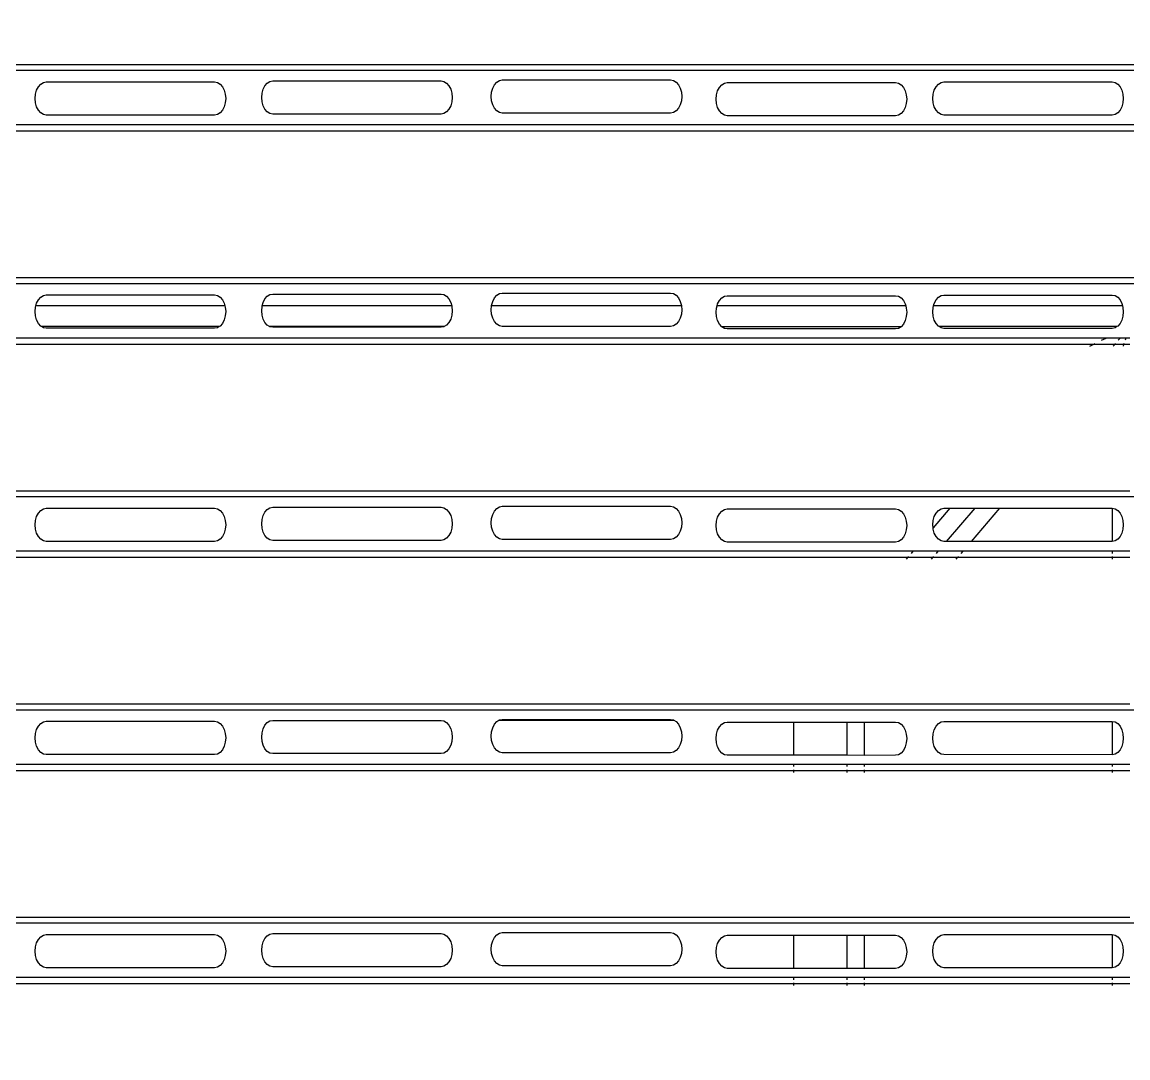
# Model space of a CAD drawing. Header units: inches. Extents: x 236662 to 497023, y -248575 to 81795.
# Drawn here: x 293868.5 to 294159.9, y -97910 to -97637 of the extents above; entities that cross this region are included whole.
import ezdxf

# ---------------------------------------------------------------- set-up
doc = ezdxf.new("R2010")
doc.units = ezdxf.units.IN
doc.header["$LTSCALE"] = 10
doc.header["$MEASUREMENT"] = 0
doc.layers.add('02. HP_BE TONG', color=1, linetype='Continuous', lineweight=35)
doc.layers.add('06. HP_THAY 1', color=134, linetype='Continuous', lineweight=15)
doc.layers.add('04. HP_CUA', color=153, linetype='Continuous')

# ---------------------------------------------------------------- blocks, each defined once
blk = doc.blocks.new('KHUNG TEN A-3')
at = {"layer": '02. HP_BE TONG', "color": 1, "const_width": 0.5}
blk.add_lwpolyline([(15, 5), (415, 5), (415, 292), (15, 292)], close=True, dxfattribs=at)
at = {"layer": '06. HP_THAY 1'}
blk.add_lwpolyline([(0, 297), (420, 297), (420, 0), (0, 0)], close=True, dxfattribs=at)
at = {"layer": 'Defpoints'}
blk.add_lwpolyline([(0, 0), (420, 0), (420, 297), (0, 297)], close=True, dxfattribs=at)

msp = doc.modelspace()

# ---------------------------------------------------------------- linework, layer by layer
at = {"layer": '04. HP_CUA'}
for p, q in [((294422.94, -97648.24), (293710.44, -97648.24)), ((295395.9, -97649.79), (292919.53, -97649.79)), ((293872.08, -97655.99), (293872.37, -97654.93)), ((293872.37, -97654.93), (293872.84, -97654.02)), ((293872.84, -97654.02), (293873.44, -97653.33)), ((293873.44, -97653.33), (293874.15, -97652.89)), ((293874.15, -97652.89), (293874.91, -97652.74)), ((293874.91, -97652.74), (293919.25, -97652.74)), ((293919.25, -97652.74), (293920.01, -97652.89)), ((293920.01, -97652.89), (293920.72, -97653.33)), ((293920.72, -97653.33), (293921.32, -97654.02)), ((293921.32, -97654.02), (293921.79, -97654.93)), ((293921.79, -97654.93), (293922.08, -97655.99)), ((293931.77, -97655.75), (293932.06, -97654.69)), ((293932.06, -97654.69), (293932.53, -97653.78)), ((293932.53, -97653.78), (293933.13, -97653.09)), ((293933.13, -97653.09), (293933.84, -97652.65)), ((293933.84, -97652.65), (293934.6, -97652.5)), ((293934.6, -97652.5), (293978.94, -97652.5)), ((293978.94, -97652.5), (293979.7, -97652.65)), ((293979.7, -97652.65), (293980.4, -97653.09)), ((293980.4, -97653.09), (293981.01, -97653.78)), ((293981.01, -97653.78), (293981.48, -97654.69)), ((293981.48, -97654.69), (293981.77, -97655.75)), ((293992.24, -97655.49), (293992.53, -97654.43)), ((293992.53, -97654.43), (293993, -97653.52)), ((293993, -97653.52), (293993.61, -97652.83)), ((293993.61, -97652.83), (293994.32, -97652.39)), ((293994.32, -97652.39), (293995.07, -97652.24)), ((293995.07, -97652.24), (294039.41, -97652.24)), ((294039.41, -97652.24), (294040.17, -97652.39)), ((294040.17, -97652.39), (294040.88, -97652.83)), ((294040.88, -97652.83), (294041.49, -97653.52)), ((294041.49, -97653.52), (294041.95, -97654.43)), ((294041.95, -97654.43), (294042.25, -97655.49)), ((294051.52, -97656.17), (294051.81, -97655.11)), ((294051.81, -97655.11), (294052.28, -97654.21)), ((294052.28, -97654.21), (294052.88, -97653.51)), ((294052.88, -97653.51), (294053.59, -97653.07)), ((294053.59, -97653.07), (294054.35, -97652.92)), ((294054.35, -97652.92), (294098.69, -97652.92)), ((294098.69, -97652.92), (294099.45, -97653.07)), ((294099.45, -97653.07), (294100.15, -97653.51)), ((294100.15, -97653.51), (294100.76, -97654.21)), ((294100.76, -97654.21), (294101.23, -97655.11)), ((294101.23, -97655.11), (294101.52, -97656.17)), ((294108.59, -97656.01), (294108.89, -97654.95)), ((294108.89, -97654.95), (294109.35, -97654.05)), ((294109.35, -97654.05), (294109.96, -97653.35)), ((294109.96, -97653.35), (294110.67, -97652.91)), ((294110.67, -97652.91), (294111.43, -97652.76)), ((294111.43, -97652.76), (294155.77, -97652.76)), ((294155.77, -97652.76), (294156.53, -97652.91)), ((294156.53, -97652.91), (294157.23, -97653.35)), ((294157.23, -97653.35), (294157.84, -97654.05)), ((294157.84, -97654.05), (294158.31, -97654.95)), ((294158.31, -97654.95), (294158.6, -97656.01)), ((293871.98, -97657.12), (293872.08, -97655.99)), ((293872.08, -97658.26), (293871.98, -97657.12)), ((293922.08, -97655.99), (293922.18, -97657.12)), ((293922.18, -97657.12), (293922.08, -97658.26)), ((293931.67, -97656.88), (293931.77, -97655.75)), ((293931.77, -97658.02), (293931.67, -97656.88)), ((293932.06, -97659.07), (293931.77, -97658.02)), ((293981.77, -97658.02), (293981.48, -97659.07)), ((293981.77, -97655.75), (293981.87, -97656.88)), ((293981.87, -97656.88), (293981.77, -97658.02)), ((293992.14, -97656.62), (293992.24, -97655.49)), ((293992.24, -97657.76), (293992.14, -97656.62)), ((293992.53, -97658.81), (293992.24, -97657.76)), ((294042.25, -97657.76), (294041.95, -97658.81)), ((294042.25, -97655.49), (294042.35, -97656.62)), ((294042.35, -97656.62), (294042.25, -97657.76)), ((294051.42, -97657.3), (294051.52, -97656.17)), ((294051.52, -97658.44), (294051.42, -97657.3)), ((294101.52, -97656.17), (294101.62, -97657.3)), ((294101.62, -97657.3), (294101.52, -97658.44)), ((294108.49, -97657.15), (294108.59, -97656.01)), ((294108.59, -97658.28), (294108.49, -97657.15)), ((294158.6, -97656.01), (294158.7, -97657.15)), ((294158.7, -97657.15), (294158.6, -97658.28)), ((293872.37, -97659.31), (293872.08, -97658.26)), ((293872.84, -97660.22), (293872.37, -97659.31)), ((293873.44, -97660.92), (293872.84, -97660.22)), ((293874.15, -97661.36), (293873.44, -97660.92)), ((293920.72, -97660.92), (293920.01, -97661.36)), ((293921.32, -97660.22), (293920.72, -97660.92)), ((293921.79, -97659.31), (293921.32, -97660.22)), ((293922.08, -97658.26), (293921.79, -97659.31)), ((293932.53, -97659.98), (293932.06, -97659.07)), ((293933.13, -97660.68), (293932.53, -97659.98)), ((293933.84, -97661.11), (293933.13, -97660.68)), ((293980.4, -97660.68), (293979.7, -97661.11)), ((293981.01, -97659.98), (293980.4, -97660.68)), ((293981.48, -97659.07), (293981.01, -97659.98)), ((293993, -97659.72), (293992.53, -97658.81)), ((293993.61, -97660.42), (293993, -97659.72)), ((293994.32, -97660.86), (293993.61, -97660.42)), ((293995.07, -97661.01), (293994.32, -97660.86)), ((294040.17, -97660.86), (294039.41, -97661.01)), ((294040.88, -97660.42), (294040.17, -97660.86)), ((294041.49, -97659.72), (294040.88, -97660.42)), ((294041.95, -97658.81), (294041.49, -97659.72)), ((294051.81, -97659.5), (294051.52, -97658.44)), ((294052.28, -97660.4), (294051.81, -97659.5)), ((294052.88, -97661.1), (294052.28, -97660.4)), ((294100.76, -97660.4), (294100.15, -97661.1)), ((294101.23, -97659.5), (294100.76, -97660.4)), ((294101.52, -97658.44), (294101.23, -97659.5)), ((294108.89, -97659.34), (294108.59, -97658.28)), ((294109.35, -97660.24), (294108.89, -97659.34)), ((294109.96, -97660.94), (294109.35, -97660.24)), ((294110.67, -97661.38), (294109.96, -97660.94)), ((294157.23, -97660.94), (294156.53, -97661.38)), ((294157.84, -97660.24), (294157.23, -97660.94)), ((294158.31, -97659.34), (294157.84, -97660.24)), ((294158.6, -97658.28), (294158.31, -97659.34)), ((293874.91, -97661.51), (293874.15, -97661.36)), ((293919.25, -97661.51), (293874.91, -97661.51)), ((293920.01, -97661.36), (293919.25, -97661.51)), ((293934.6, -97661.26), (293933.84, -97661.11)), ((293978.94, -97661.26), (293934.6, -97661.26)), ((293979.7, -97661.11), (293978.94, -97661.26)), ((294039.41, -97661.01), (293995.07, -97661.01)), ((294053.59, -97661.54), (294052.88, -97661.1)), ((294054.35, -97661.69), (294053.59, -97661.54)), ((294098.69, -97661.69), (294054.35, -97661.69)), ((294099.45, -97661.54), (294098.69, -97661.69)), ((294100.15, -97661.1), (294099.45, -97661.54)), ((294111.43, -97661.53), (294110.67, -97661.38)), ((294155.77, -97661.53), (294111.43, -97661.53)), ((294156.53, -97661.38), (294155.77, -97661.53)), ((295393.26, -97664.1), (292927.62, -97664.1)), ((295391.84, -97665.76), (292929.03, -97665.76)), ((295358.82, -97704.43), (292962.05, -97704.43)), ((295396.55, -97705.98), (292918.88, -97705.98)), ((293872.37, -97711.12), (293872.84, -97710.21)), ((293872.84, -97710.21), (293873.44, -97709.52)), ((293873.44, -97709.52), (293874.15, -97709.08)), ((293874.15, -97709.08), (293874.91, -97708.93)), ((293874.91, -97708.93), (293919.25, -97708.93)), ((293919.25, -97708.93), (293920.01, -97709.08)), ((293920.01, -97709.08), (293920.72, -97709.52)), ((293920.72, -97709.52), (293921.32, -97710.21)), ((293921.32, -97710.21), (293921.79, -97711.12)), ((293932.06, -97710.88), (293932.53, -97709.97)), ((293932.53, -97709.97), (293933.13, -97709.28)), ((293933.13, -97709.28), (293933.84, -97708.84)), ((293933.84, -97708.84), (293934.6, -97708.69)), ((293934.6, -97708.69), (293978.94, -97708.69)), ((293978.94, -97708.69), (293979.7, -97708.84)), ((293979.7, -97708.84), (293980.4, -97709.28)), ((293980.4, -97709.28), (293981.01, -97709.97)), ((293981.01, -97709.97), (293981.48, -97710.88)), ((293992.53, -97710.62), (293993, -97709.71)), ((293993, -97709.71), (293993.61, -97709.02)), ((293993.61, -97709.02), (293994.32, -97708.58)), ((293994.32, -97708.58), (293995.07, -97708.43)), ((293995.07, -97708.43), (294039.41, -97708.43)), ((294039.41, -97708.43), (294040.17, -97708.58)), ((294040.17, -97708.58), (294040.88, -97709.02)), ((294040.88, -97709.02), (294041.49, -97709.71)), ((294041.49, -97709.71), (294041.95, -97710.62)), ((294051.81, -97711.3), (294052.28, -97710.4)), ((294052.28, -97710.4), (294052.88, -97709.7)), ((294052.88, -97709.7), (294053.59, -97709.26)), ((294053.59, -97709.26), (294054.35, -97709.11)), ((294054.35, -97709.11), (294098.69, -97709.11)), ((294098.69, -97709.11), (294099.45, -97709.26)), ((294099.45, -97709.26), (294100.15, -97709.7)), ((294100.15, -97709.7), (294100.76, -97710.4)), ((294100.76, -97710.4), (294101.23, -97711.3)), ((294108.89, -97711.14), (294109.35, -97710.24)), ((294109.35, -97710.24), (294109.96, -97709.54)), ((294109.96, -97709.54), (294110.67, -97709.1)), ((294110.67, -97709.1), (294111.43, -97708.95)), ((294111.43, -97708.95), (294155.77, -97708.95)), ((294155.77, -97708.95), (294156.53, -97709.1)), ((294156.53, -97709.1), (294157.23, -97709.54)), ((294157.23, -97709.54), (294157.84, -97710.24)), ((294157.84, -97710.24), (294158.31, -97711.14)), ((293871.98, -97713.31), (293872.08, -97712.18)), ((293872.08, -97714.45), (293871.98, -97713.31)), ((293872.08, -97712.18), (293872.18, -97711.79)), ((293872.18, -97711.79), (293872.37, -97711.12)), ((293921.98, -97711.79), (293872.18, -97711.79)), ((293921.79, -97711.12), (293921.98, -97711.79)), ((293921.98, -97711.79), (293922.08, -97712.18)), ((293922.08, -97712.18), (293922.18, -97713.31)), ((293922.18, -97713.31), (293922.08, -97714.45)), ((293931.67, -97713.07), (293931.77, -97711.94)), ((293931.77, -97714.21), (293931.67, -97713.07)), ((293931.77, -97711.94), (293931.81, -97711.79)), ((293931.81, -97711.79), (293932.06, -97710.88)), ((293981.73, -97711.79), (293931.81, -97711.79)), ((293981.48, -97710.88), (293981.73, -97711.79)), ((293981.73, -97711.79), (293981.77, -97711.94)), ((293981.77, -97711.94), (293981.87, -97713.07)), ((293981.87, -97713.07), (293981.77, -97714.21)), ((293992.14, -97712.81), (293992.23, -97711.79)), ((293992.24, -97713.95), (293992.14, -97712.81)), ((293992.23, -97711.79), (293992.24, -97711.68)), ((294042.26, -97711.79), (293992.23, -97711.79)), ((293992.24, -97711.68), (293992.53, -97710.62)), ((294041.95, -97710.62), (294042.25, -97711.68)), ((294042.25, -97711.68), (294042.26, -97711.79)), ((294042.35, -97712.81), (294042.25, -97713.95)), ((294042.26, -97711.79), (294042.35, -97712.81)), ((294051.42, -97713.49), (294051.52, -97712.36)), ((294051.52, -97712.36), (294051.67, -97711.79)), ((294051.67, -97711.79), (294051.81, -97711.3)), ((294101.37, -97711.79), (294051.67, -97711.79)), ((294101.23, -97711.3), (294101.37, -97711.79)), ((294101.37, -97711.79), (294101.52, -97712.36)), ((294101.52, -97712.36), (294101.62, -97713.49)), ((294108.49, -97713.34), (294108.59, -97712.2)), ((294108.59, -97714.47), (294108.49, -97713.34)), ((294108.59, -97712.2), (294108.71, -97711.79)), ((294108.71, -97711.79), (294108.89, -97711.14)), ((294158.49, -97711.79), (294108.71, -97711.79)), ((294158.31, -97711.14), (294158.49, -97711.79)), ((294158.49, -97711.79), (294158.6, -97712.2)), ((294158.6, -97712.2), (294158.7, -97713.34)), ((294158.7, -97713.34), (294158.6, -97714.47)), ((293872.37, -97715.5), (293872.08, -97714.45)), ((293872.84, -97716.41), (293872.37, -97715.5)), ((293921.79, -97715.5), (293921.32, -97716.41)), ((293922.08, -97714.45), (293921.79, -97715.5)), ((293932.06, -97715.26), (293931.77, -97714.21)), ((293932.53, -97716.17), (293932.06, -97715.26)), ((293933.13, -97716.87), (293932.53, -97716.17)), ((293981.01, -97716.17), (293980.4, -97716.87)), ((293981.48, -97715.26), (293981.01, -97716.17)), ((293981.77, -97714.21), (293981.48, -97715.26)), ((293992.53, -97715), (293992.24, -97713.95)), ((293993, -97715.91), (293992.53, -97715)), ((293993.61, -97716.61), (293993, -97715.91)), ((294041.49, -97715.91), (294040.88, -97716.61)), ((294041.95, -97715), (294041.49, -97715.91)), ((294042.25, -97713.95), (294041.95, -97715)), ((294051.52, -97714.63), (294051.42, -97713.49)), ((294051.81, -97715.69), (294051.52, -97714.63)), ((294052.28, -97716.59), (294051.81, -97715.69)), ((294101.23, -97715.69), (294100.76, -97716.59)), ((294101.52, -97714.63), (294101.23, -97715.69)), ((294101.62, -97713.49), (294101.52, -97714.63)), ((294108.89, -97715.53), (294108.59, -97714.47)), ((294109.35, -97716.43), (294108.89, -97715.53)), ((294158.31, -97715.53), (294157.84, -97716.43)), ((294158.6, -97714.47), (294158.31, -97715.53)), ((293873.44, -97717.11), (293872.84, -97716.41)), ((293873.69, -97717.26), (293873.44, -97717.11)), ((293920.48, -97717.26), (293873.69, -97717.26)), ((293874.15, -97717.55), (293873.69, -97717.26)), ((293874.91, -97717.7), (293874.15, -97717.55)), ((293919.25, -97717.7), (293874.91, -97717.7)), ((293920.01, -97717.55), (293919.25, -97717.7)), ((293920.48, -97717.26), (293920.01, -97717.55)), ((293920.72, -97717.11), (293920.48, -97717.26)), ((293921.32, -97716.41), (293920.72, -97717.11)), ((293933.76, -97717.26), (293933.13, -97716.87)), ((293979.77, -97717.26), (293933.76, -97717.26)), ((293933.84, -97717.3), (293933.76, -97717.26)), ((293934.6, -97717.45), (293933.84, -97717.3)), ((293978.94, -97717.45), (293934.6, -97717.45)), ((293979.7, -97717.3), (293978.94, -97717.45)), ((293979.77, -97717.26), (293979.7, -97717.3)), ((293980.4, -97716.87), (293979.77, -97717.26)), ((293994.32, -97717.05), (293993.61, -97716.61)), ((293995.07, -97717.2), (293994.32, -97717.05)), ((294039.41, -97717.2), (293995.07, -97717.2)), ((294040.17, -97717.05), (294039.41, -97717.2)), ((294040.88, -97716.61), (294040.17, -97717.05)), ((294052.88, -97717.29), (294052.28, -97716.59)), ((294053.59, -97717.73), (294052.88, -97717.29)), ((294100.15, -97717.29), (294052.88, -97717.29)), ((294054.35, -97717.88), (294053.59, -97717.73)), ((294098.69, -97717.88), (294054.35, -97717.88)), ((294099.45, -97717.73), (294098.69, -97717.88)), ((294100.15, -97717.29), (294099.45, -97717.73)), ((294100.76, -97716.59), (294100.15, -97717.29)), ((294109.96, -97717.13), (294109.35, -97716.43)), ((294110.17, -97717.26), (294109.96, -97717.13)), ((294157.03, -97717.26), (294110.17, -97717.26)), ((294110.67, -97717.57), (294110.17, -97717.26)), ((294111.43, -97717.72), (294110.67, -97717.57)), ((294155.77, -97717.72), (294111.43, -97717.72)), ((294156.53, -97717.57), (294155.77, -97717.72)), ((294157.03, -97717.26), (294156.53, -97717.57)), ((294157.23, -97717.13), (294157.03, -97717.26)), ((294157.84, -97716.43), (294157.23, -97717.13)), ((294154.18, -97720.29), (293569.68, -97720.29)), ((294150.76, -97721.95), (293573.1, -97721.95)), ((294149.85, -97722.39), (294150.76, -97721.95)), ((294150.76, -97721.95), (294151.26, -97721.71)), ((294156.43, -97721.95), (294150.76, -97721.95)), ((294152.97, -97720.88), (294154.18, -97720.29)), ((294157.84, -97720.29), (294154.18, -97720.29)), ((294156.43, -97721.95), (294156.05, -97722.39)), ((294156.64, -97721.71), (294156.43, -97721.95)), ((294158.78, -97721.95), (294156.43, -97721.95)), ((294157.84, -97720.29), (294157.35, -97720.88)), ((294159.36, -97720.29), (294157.84, -97720.29)), ((294158.78, -97721.95), (294158.62, -97722.39)), ((294158.86, -97721.71), (294158.78, -97721.95)), ((294160.44, -97721.95), (294158.78, -97721.95)), ((294159.36, -97720.29), (294159.16, -97720.88)), ((294160.44, -97720.29), (294159.36, -97720.29)), ((295396.55, -97762.17), (292918.88, -97762.17)), ((294116.81, -97760.62), (293607.05, -97760.62)), ((294116.89, -97760.53), (294116.81, -97760.62)), ((294123.41, -97760.62), (294116.81, -97760.62)), ((294123.49, -97760.53), (294123.41, -97760.62)), ((294130.01, -97760.62), (294123.41, -97760.62)), ((294130.01, -97760.62), (294130.08, -97760.53)), ((294155.77, -97760.62), (294130.01, -97760.62)), ((294155.77, -97760.53), (294155.77, -97760.62)), ((294160.44, -97760.62), (294155.77, -97760.62)), ((293872.84, -97766.4), (293873.44, -97765.71)), ((293873.44, -97765.71), (293874.15, -97765.27)), ((293874.15, -97765.27), (293874.91, -97765.12)), ((293874.91, -97765.12), (293919.25, -97765.12)), ((293919.25, -97765.12), (293920.01, -97765.27)), ((293920.01, -97765.27), (293920.72, -97765.71)), ((293920.72, -97765.71), (293921.32, -97766.4)), ((293932.53, -97766.16), (293933.13, -97765.47)), ((293933.13, -97765.47), (293933.84, -97765.03)), ((293933.84, -97765.03), (293934.6, -97764.88)), ((293934.6, -97764.88), (293978.94, -97764.88)), ((293978.94, -97764.88), (293979.7, -97765.03)), ((293979.7, -97765.03), (293980.4, -97765.47)), ((293980.4, -97765.47), (293981.01, -97766.16)), ((293993, -97765.9), (293993.61, -97765.21)), ((293993.61, -97765.21), (293994.32, -97764.77)), ((293994.32, -97764.77), (293995.07, -97764.62)), ((293995.07, -97764.62), (294039.41, -97764.62)), ((294039.41, -97764.62), (294040.17, -97764.77)), ((294040.17, -97764.77), (294040.88, -97765.21)), ((294040.88, -97765.21), (294041.49, -97765.9)), ((294052.88, -97765.89), (294053.59, -97765.45)), ((294053.59, -97765.45), (294054.35, -97765.3)), ((294054.35, -97765.3), (294098.69, -97765.3)), ((294098.69, -97765.3), (294099.45, -97765.45)), ((294099.45, -97765.45), (294100.15, -97765.89)), ((294112.95, -97765.14), (294108.56, -97770.28)), ((294109.35, -97766.43), (294109.96, -97765.73)), ((294109.96, -97765.73), (294110.67, -97765.29)), ((294110.67, -97765.29), (294111.43, -97765.14)), ((294111.43, -97765.14), (294112.95, -97765.14)), ((294119.55, -97765.14), (294112.06, -97773.91)), ((294112.95, -97765.14), (294119.55, -97765.14)), ((294118.66, -97773.91), (294126.14, -97765.14)), ((294119.55, -97765.14), (294126.14, -97765.14)), ((294126.14, -97765.14), (294155.77, -97765.14)), ((294155.77, -97765.14), (294155.77, -97773.92)), ((294155.77, -97765.14), (294156.53, -97765.29)), ((294156.53, -97765.29), (294157.23, -97765.73)), ((294157.23, -97765.73), (294157.84, -97766.43)), ((293871.98, -97769.5), (293872.08, -97768.37)), ((293872.08, -97768.37), (293872.37, -97767.31)), ((293872.37, -97767.31), (293872.84, -97766.4)), ((293921.32, -97766.4), (293921.79, -97767.31)), ((293921.79, -97767.31), (293922.08, -97768.37)), ((293922.08, -97768.37), (293922.18, -97769.5)), ((293931.67, -97769.26), (293931.77, -97768.13)), ((293931.77, -97768.13), (293932.06, -97767.07)), ((293932.06, -97767.07), (293932.53, -97766.16)), ((293981.01, -97766.16), (293981.48, -97767.07)), ((293981.48, -97767.07), (293981.77, -97768.13)), ((293981.77, -97768.13), (293981.87, -97769.26)), ((293992.14, -97769), (293992.24, -97767.87)), ((293992.24, -97767.87), (293992.53, -97766.81)), ((293992.53, -97766.81), (293993, -97765.9)), ((294041.49, -97765.9), (294041.95, -97766.81)), ((294041.95, -97766.81), (294042.25, -97767.87)), ((294042.25, -97767.87), (294042.35, -97769)), ((294051.42, -97769.68), (294051.52, -97768.55)), ((294051.52, -97768.55), (294051.81, -97767.49)), ((294051.81, -97767.49), (294052.28, -97766.59)), ((294052.28, -97766.59), (294052.88, -97765.89)), ((294100.15, -97765.89), (294100.76, -97766.59)), ((294100.76, -97766.59), (294101.23, -97767.49)), ((294101.23, -97767.49), (294101.52, -97768.55)), ((294101.52, -97768.55), (294101.62, -97769.68)), ((294108.49, -97769.53), (294108.59, -97768.39)), ((294108.59, -97768.39), (294108.89, -97767.33)), ((294108.89, -97767.33), (294109.35, -97766.43)), ((294157.84, -97766.43), (294158.31, -97767.33)), ((294158.31, -97767.33), (294158.6, -97768.39)), ((294158.6, -97768.39), (294158.7, -97769.53)), ((293872.08, -97770.64), (293871.98, -97769.5)), ((293872.37, -97771.69), (293872.08, -97770.64)), ((293872.84, -97772.6), (293872.37, -97771.69)), ((293921.79, -97771.69), (293921.32, -97772.6)), ((293922.08, -97770.64), (293921.79, -97771.69)), ((293922.18, -97769.5), (293922.08, -97770.64)), ((293931.77, -97770.4), (293931.67, -97769.26)), ((293932.06, -97771.45), (293931.77, -97770.4)), ((293932.53, -97772.36), (293932.06, -97771.45)), ((293981.48, -97771.45), (293981.01, -97772.36)), ((293981.77, -97770.4), (293981.48, -97771.45)), ((293981.87, -97769.26), (293981.77, -97770.4)), ((293992.24, -97770.14), (293992.14, -97769)), ((293992.53, -97771.19), (293992.24, -97770.14)), ((293993, -97772.1), (293992.53, -97771.19)), ((294041.95, -97771.19), (294041.49, -97772.1)), ((294042.25, -97770.14), (294041.95, -97771.19)), ((294042.35, -97769), (294042.25, -97770.14)), ((294051.52, -97770.82), (294051.42, -97769.68)), ((294051.81, -97771.88), (294051.52, -97770.82)), ((294101.52, -97770.82), (294101.23, -97771.88)), ((294101.62, -97769.68), (294101.52, -97770.82)), ((294108.56, -97770.28), (294108.49, -97769.53)), ((294108.59, -97770.66), (294108.56, -97770.28)), ((294108.89, -97771.72), (294108.59, -97770.66)), ((294158.6, -97770.66), (294158.31, -97771.72)), ((294158.7, -97769.53), (294158.6, -97770.66)), ((293873.44, -97773.3), (293872.84, -97772.6)), ((293874.15, -97773.74), (293873.44, -97773.3)), ((293874.91, -97773.89), (293874.15, -97773.74)), ((293919.25, -97773.89), (293874.91, -97773.89)), ((293920.01, -97773.74), (293919.25, -97773.89)), ((293920.72, -97773.3), (293920.01, -97773.74)), ((293921.32, -97772.6), (293920.72, -97773.3)), ((293933.13, -97773.06), (293932.53, -97772.36)), ((293933.84, -97773.49), (293933.13, -97773.06)), ((293934.6, -97773.64), (293933.84, -97773.49)), ((293978.94, -97773.64), (293934.6, -97773.64)), ((293979.7, -97773.49), (293978.94, -97773.64)), ((293980.4, -97773.06), (293979.7, -97773.49)), ((293981.01, -97772.36), (293980.4, -97773.06)), ((293993.61, -97772.8), (293993, -97772.1)), ((293994.32, -97773.24), (293993.61, -97772.8)), ((293995.07, -97773.39), (293994.32, -97773.24)), ((294039.41, -97773.39), (293995.07, -97773.39)), ((294040.17, -97773.24), (294039.41, -97773.39)), ((294040.88, -97772.8), (294040.17, -97773.24)), ((294041.49, -97772.1), (294040.88, -97772.8)), ((294052.28, -97772.78), (294051.81, -97771.88)), ((294052.88, -97773.48), (294052.28, -97772.78)), ((294053.59, -97773.92), (294052.88, -97773.48)), ((294054.35, -97774.07), (294053.59, -97773.92)), ((294098.69, -97774.07), (294054.35, -97774.07)), ((294099.45, -97773.92), (294098.69, -97774.07)), ((294100.15, -97773.48), (294099.45, -97773.92)), ((294100.76, -97772.78), (294100.15, -97773.48)), ((294101.23, -97771.88), (294100.76, -97772.78)), ((294109.35, -97772.62), (294108.89, -97771.72)), ((294109.96, -97773.32), (294109.35, -97772.62)), ((294110.67, -97773.76), (294109.96, -97773.32)), ((294111.43, -97773.91), (294110.67, -97773.76)), ((294112.06, -97773.91), (294111.43, -97773.91)), ((294118.66, -97773.91), (294112.06, -97773.91)), ((294155.77, -97773.92), (294118.66, -97773.91)), ((294156.53, -97773.76), (294155.77, -97773.92)), ((294157.23, -97773.32), (294156.53, -97773.76)), ((294157.84, -97772.62), (294157.23, -97773.32)), ((294158.31, -97771.72), (294157.84, -97772.62)), ((294103.27, -97776.48), (293620.59, -97776.48)), ((294103.27, -97776.48), (294102.77, -97777.07)), ((294109.86, -97776.48), (294103.27, -97776.48)), ((294109.86, -97776.48), (294109.36, -97777.07)), ((294116.46, -97776.48), (294109.86, -97776.48)), ((294115.96, -97777.07), (294116.46, -97776.48)), ((294155.77, -97776.48), (294116.46, -97776.48)), ((294155.77, -97776.48), (294155.77, -97777.07)), ((294160.44, -97776.48), (294155.77, -97776.48)), ((294101.85, -97778.14), (293622.01, -97778.14)), ((294101.85, -97778.14), (294101.48, -97778.58)), ((294102.06, -97777.9), (294101.85, -97778.14)), ((294108.45, -97778.14), (294101.85, -97778.14)), ((294108.45, -97778.14), (294108.07, -97778.58)), ((294108.66, -97777.9), (294108.45, -97778.14)), ((294115.04, -97778.14), (294108.45, -97778.14)), ((294114.67, -97778.58), (294115.04, -97778.14)), ((294115.04, -97778.14), (294115.25, -97777.9)), ((294155.77, -97778.14), (294115.04, -97778.14)), ((294155.77, -97777.9), (294155.77, -97778.14)), ((294155.77, -97778.14), (294155.77, -97778.58)), ((294160.44, -97778.14), (294155.77, -97778.14)), ((294071.82, -97816.81), (293652.04, -97816.81)), ((294071.82, -97816.81), (294071.82, -97816.72)), ((294085.81, -97816.81), (294071.82, -97816.81)), ((294085.81, -97816.72), (294085.81, -97816.81)), ((294090.48, -97816.81), (294085.81, -97816.81)), ((294090.48, -97816.81), (294090.48, -97816.72)), ((294155.77, -97816.81), (294090.48, -97816.81)), ((294155.77, -97816.72), (294155.77, -97816.81)), ((294160.44, -97816.81), (294155.77, -97816.81)), ((295396.55, -97818.36), (292918.88, -97818.36)), ((293933.13, -97821.66), (293933.84, -97821.22)), ((293933.84, -97821.22), (293934.6, -97821.07)), ((293934.6, -97821.07), (293978.94, -97821.07)), ((293978.94, -97821.07), (293979.7, -97821.22)), ((293979.7, -97821.22), (293980.4, -97821.66)), ((293993.61, -97821.4), (293994.19, -97821.04)), ((293994.19, -97821.04), (293994.32, -97820.96)), ((293994.19, -97821.04), (294040.3, -97821.04)), ((293994.32, -97820.96), (293995.07, -97820.81)), ((293995.07, -97820.81), (294039.41, -97820.81)), ((294039.41, -97820.81), (294040.17, -97820.96)), ((294040.17, -97820.96), (294040.3, -97821.04)), ((294040.3, -97821.04), (294040.88, -97821.4)), ((293872.08, -97824.56), (293872.37, -97823.5)), ((293872.37, -97823.5), (293872.84, -97822.59)), ((293872.84, -97822.59), (293873.44, -97821.9)), ((293873.44, -97821.9), (293874.15, -97821.46)), ((293874.15, -97821.46), (293874.91, -97821.31)), ((293874.91, -97821.31), (293919.25, -97821.31)), ((293919.25, -97821.31), (293920.01, -97821.46)), ((293920.01, -97821.46), (293920.72, -97821.9)), ((293920.72, -97821.9), (293921.32, -97822.59)), ((293921.32, -97822.59), (293921.79, -97823.5)), ((293921.79, -97823.5), (293922.08, -97824.56)), ((293931.77, -97824.32), (293932.06, -97823.26)), ((293932.06, -97823.26), (293932.53, -97822.35)), ((293932.53, -97822.35), (293933.13, -97821.66)), ((293980.4, -97821.66), (293981.01, -97822.35)), ((293981.01, -97822.35), (293981.48, -97823.26)), ((293981.48, -97823.26), (293981.77, -97824.32)), ((293992.14, -97825.19), (293992.24, -97824.06)), ((293992.24, -97824.06), (293992.53, -97823)), ((293992.53, -97823), (293993, -97822.09)), ((293993, -97822.09), (293993.61, -97821.4)), ((294040.88, -97821.4), (294041.49, -97822.09)), ((294041.49, -97822.09), (294041.95, -97823)), ((294041.95, -97823), (294042.25, -97824.06)), ((294042.25, -97824.06), (294042.35, -97825.19)), ((294051.52, -97824.74), (294051.81, -97823.68)), ((294051.81, -97823.68), (294052.28, -97822.78)), ((294052.28, -97822.78), (294052.88, -97822.08)), ((294052.88, -97822.08), (294053.59, -97821.64)), ((294053.59, -97821.64), (294054.35, -97821.49)), ((294054.35, -97821.49), (294071.82, -97821.49)), ((294071.82, -97821.49), (294071.82, -97830.26)), ((294071.82, -97821.49), (294085.81, -97821.49)), ((294085.81, -97821.49), (294085.81, -97830.26)), ((294085.81, -97821.49), (294090.48, -97821.49)), ((294090.48, -97821.49), (294098.69, -97821.49)), ((294090.48, -97830.29), (294090.48, -97821.49)), ((294098.69, -97821.49), (294099.45, -97821.64)), ((294099.45, -97821.64), (294100.15, -97822.08)), ((294100.15, -97822.08), (294100.76, -97822.78)), ((294100.76, -97822.78), (294101.23, -97823.68)), ((294101.23, -97823.68), (294101.52, -97824.74)), ((294108.59, -97824.58), (294108.89, -97823.52)), ((294108.89, -97823.52), (294109.35, -97822.62)), ((294109.35, -97822.62), (294109.96, -97821.92)), ((294109.96, -97821.92), (294110.67, -97821.48)), ((294110.67, -97821.48), (294111.43, -97821.33)), ((294111.43, -97821.33), (294155.77, -97821.33)), ((294155.77, -97821.33), (294155.77, -97830.11)), ((294155.77, -97821.33), (294156.53, -97821.48)), ((294156.53, -97821.48), (294157.23, -97821.92)), ((294157.23, -97821.92), (294157.84, -97822.62)), ((294157.84, -97822.62), (294158.31, -97823.52)), ((294158.31, -97823.52), (294158.6, -97824.58)), ((293871.98, -97825.69), (293872.08, -97824.56)), ((293872.08, -97826.83), (293871.98, -97825.69)), ((293872.37, -97827.88), (293872.08, -97826.83)), ((293922.08, -97826.83), (293921.79, -97827.88)), ((293922.08, -97824.56), (293922.18, -97825.69)), ((293922.18, -97825.69), (293922.08, -97826.83)), ((293931.67, -97825.45), (293931.77, -97824.32)), ((293931.77, -97826.59), (293931.67, -97825.45)), ((293932.06, -97827.64), (293931.77, -97826.59)), ((293981.77, -97826.59), (293981.48, -97827.64)), ((293981.77, -97824.32), (293981.87, -97825.45)), ((293981.87, -97825.45), (293981.77, -97826.59)), ((293992.24, -97826.33), (293992.14, -97825.19)), ((293992.53, -97827.38), (293992.24, -97826.33)), ((294042.25, -97826.33), (294041.95, -97827.38)), ((294042.35, -97825.19), (294042.25, -97826.33)), ((294051.42, -97825.87), (294051.52, -97824.74)), ((294051.52, -97827.01), (294051.42, -97825.87)), ((294051.81, -97828.07), (294051.52, -97827.01)), ((294101.52, -97827.01), (294101.23, -97828.07)), ((294101.52, -97824.74), (294101.62, -97825.87)), ((294101.62, -97825.87), (294101.52, -97827.01)), ((294108.49, -97825.72), (294108.59, -97824.58)), ((294108.59, -97826.85), (294108.49, -97825.72)), ((294108.89, -97827.91), (294108.59, -97826.85)), ((294158.6, -97826.85), (294158.31, -97827.91)), ((294158.6, -97824.58), (294158.7, -97825.72)), ((294158.7, -97825.72), (294158.6, -97826.85)), ((293872.84, -97828.79), (293872.37, -97827.88)), ((293873.44, -97829.49), (293872.84, -97828.79)), ((293874.15, -97829.93), (293873.44, -97829.49)), ((293874.91, -97830.08), (293874.15, -97829.93)), ((293920.01, -97829.93), (293919.25, -97830.08)), ((293920.72, -97829.49), (293920.01, -97829.93)), ((293921.32, -97828.79), (293920.72, -97829.49)), ((293921.79, -97827.88), (293921.32, -97828.79)), ((293932.53, -97828.55), (293932.06, -97827.64)), ((293933.13, -97829.25), (293932.53, -97828.55)), ((293933.84, -97829.68), (293933.13, -97829.25)), ((293934.6, -97829.83), (293933.84, -97829.68)), ((293978.94, -97829.83), (293934.6, -97829.83)), ((293979.7, -97829.68), (293978.94, -97829.83)), ((293980.4, -97829.25), (293979.7, -97829.68)), ((293981.01, -97828.55), (293980.4, -97829.25)), ((293981.48, -97827.64), (293981.01, -97828.55)), ((293993, -97828.29), (293992.53, -97827.38)), ((293993.61, -97828.99), (293993, -97828.29)), ((293994.32, -97829.43), (293993.61, -97828.99)), ((293995.07, -97829.58), (293994.32, -97829.43)), ((294039.41, -97829.58), (293995.07, -97829.58)), ((294040.17, -97829.43), (294039.41, -97829.58)), ((294040.88, -97828.99), (294040.17, -97829.43)), ((294041.49, -97828.29), (294040.88, -97828.99)), ((294041.95, -97827.38), (294041.49, -97828.29)), ((294052.28, -97828.97), (294051.81, -97828.07)), ((294052.88, -97829.67), (294052.28, -97828.97)), ((294053.59, -97830.11), (294052.88, -97829.67)), ((294100.15, -97829.67), (294099.45, -97830.11)), ((294100.76, -97828.97), (294100.15, -97829.67)), ((294101.23, -97828.07), (294100.76, -97828.97)), ((294109.35, -97828.81), (294108.89, -97827.91)), ((294109.96, -97829.51), (294109.35, -97828.81)), ((294110.67, -97829.95), (294109.96, -97829.51)), ((294111.43, -97830.1), (294110.67, -97829.95)), ((294156.53, -97829.95), (294155.77, -97830.11)), ((294157.23, -97829.51), (294156.53, -97829.95)), ((294157.84, -97828.81), (294157.23, -97829.51)), ((294158.31, -97827.91), (294157.84, -97828.81)), ((294071.82, -97832.67), (293652.04, -97832.67)), ((293919.25, -97830.08), (293874.91, -97830.08)), ((294054.35, -97830.26), (294053.59, -97830.11)), ((294071.82, -97830.26), (294054.35, -97830.26)), ((294085.81, -97830.26), (294071.82, -97830.26)), ((294071.82, -97832.67), (294071.82, -97833.26)), ((294085.81, -97832.67), (294071.82, -97832.67)), ((294090.48, -97830.29), (294085.81, -97830.26)), ((294085.81, -97832.67), (294085.81, -97833.26)), ((294090.48, -97832.67), (294085.81, -97832.67)), ((294098.69, -97830.26), (294090.48, -97830.29)), ((294090.48, -97833.26), (294090.48, -97832.67)), ((294155.77, -97832.67), (294090.48, -97832.67)), ((294099.45, -97830.11), (294098.69, -97830.26)), ((294155.77, -97830.11), (294111.43, -97830.1)), ((294155.77, -97832.67), (294155.77, -97833.26)), ((294160.44, -97832.67), (294155.77, -97832.67)), ((294071.82, -97834.33), (293652.04, -97834.33)), ((294071.82, -97834.09), (294071.82, -97834.33)), ((294071.82, -97834.33), (294071.82, -97834.77)), ((294085.81, -97834.33), (294071.82, -97834.33)), ((294085.81, -97834.09), (294085.81, -97834.33)), ((294085.81, -97834.33), (294085.81, -97834.77)), ((294090.48, -97834.33), (294085.81, -97834.33)), ((294090.48, -97834.33), (294090.48, -97834.09)), ((294090.48, -97834.77), (294090.48, -97834.33)), ((294155.77, -97834.33), (294090.48, -97834.33)), ((294155.77, -97834.09), (294155.77, -97834.33)), ((294155.77, -97834.33), (294155.77, -97834.77)), ((294160.44, -97834.33), (294155.77, -97834.33)), ((294071.82, -97873), (293652.04, -97873)), ((294071.82, -97872.91), (294071.82, -97873)), ((294085.81, -97873), (294071.82, -97873)), ((294085.81, -97872.91), (294085.81, -97873)), ((294090.48, -97873), (294085.81, -97873)), ((294090.48, -97873), (294090.48, -97872.91)), ((294155.77, -97873), (294090.48, -97873)), ((294155.77, -97872.91), (294155.77, -97873)), ((294160.44, -97873), (294155.77, -97873)), ((295396.55, -97874.55), (292918.88, -97874.55)), ((293872.37, -97879.69), (293872.84, -97878.78)), ((293872.84, -97878.78), (293873.44, -97878.09)), ((293873.44, -97878.09), (293874.15, -97877.65)), ((293874.15, -97877.65), (293874.91, -97877.5)), ((293874.91, -97877.5), (293919.25, -97877.5)), ((293919.25, -97877.5), (293920.01, -97877.65)), ((293920.01, -97877.65), (293920.72, -97878.09)), ((293920.72, -97878.09), (293921.32, -97878.78)), ((293921.32, -97878.78), (293921.79, -97879.69)), ((293931.77, -97880.51), (293932.06, -97879.45)), ((293932.06, -97879.45), (293932.53, -97878.54)), ((293932.53, -97878.54), (293933.13, -97877.85)), ((293933.13, -97877.85), (293933.84, -97877.41)), ((293933.84, -97877.41), (293934.6, -97877.26)), ((293934.6, -97877.26), (293978.94, -97877.26)), ((293978.94, -97877.26), (293979.7, -97877.41)), ((293979.7, -97877.41), (293980.4, -97877.85)), ((293980.4, -97877.85), (293981.01, -97878.54)), ((293981.01, -97878.54), (293981.48, -97879.45)), ((293981.48, -97879.45), (293981.77, -97880.51)), ((293992.24, -97880.25), (293992.53, -97879.19)), ((293992.53, -97879.19), (293993, -97878.28)), ((293993, -97878.28), (293993.61, -97877.59)), ((293993.61, -97877.59), (293994.32, -97877.15)), ((293994.32, -97877.15), (293995.07, -97877)), ((293995.07, -97877), (294039.41, -97877)), ((294039.41, -97877), (294040.17, -97877.15)), ((294040.17, -97877.15), (294040.88, -97877.59)), ((294040.88, -97877.59), (294041.49, -97878.28)), ((294041.49, -97878.28), (294041.95, -97879.19)), ((294041.95, -97879.19), (294042.25, -97880.25)), ((294051.81, -97879.87), (294052.28, -97878.97)), ((294052.28, -97878.97), (294052.88, -97878.27)), ((294052.88, -97878.27), (294053.59, -97877.83)), ((294053.59, -97877.83), (294054.35, -97877.68)), ((294054.35, -97877.68), (294071.82, -97877.68)), ((294071.82, -97877.68), (294071.82, -97886.45)), ((294071.82, -97877.68), (294085.81, -97877.68)), ((294085.81, -97877.68), (294085.81, -97886.45)), ((294085.81, -97877.68), (294090.48, -97877.68)), ((294090.48, -97886.45), (294090.48, -97877.68)), ((294090.48, -97877.68), (294098.69, -97877.68)), ((294098.69, -97877.68), (294099.45, -97877.83)), ((294099.45, -97877.83), (294100.15, -97878.27)), ((294100.15, -97878.27), (294100.76, -97878.97)), ((294100.76, -97878.97), (294101.23, -97879.87)), ((294108.89, -97879.71), (294109.35, -97878.81)), ((294109.35, -97878.81), (294109.96, -97878.11)), ((294109.96, -97878.11), (294110.67, -97877.67)), ((294110.67, -97877.67), (294111.43, -97877.52)), ((294111.43, -97877.52), (294155.77, -97877.52)), ((294155.77, -97877.52), (294155.77, -97886.29)), ((294155.77, -97877.52), (294156.53, -97877.67)), ((294156.53, -97877.67), (294157.23, -97878.11)), ((294157.23, -97878.11), (294157.84, -97878.81)), ((294157.84, -97878.81), (294158.31, -97879.71)), ((293871.98, -97881.88), (293872.08, -97880.75)), ((293872.08, -97883.02), (293871.98, -97881.88)), ((293872.08, -97880.75), (293872.37, -97879.69)), ((293921.79, -97879.69), (293922.08, -97880.75)), ((293922.08, -97880.75), (293922.18, -97881.88)), ((293922.18, -97881.88), (293922.08, -97883.02)), ((293931.67, -97881.64), (293931.77, -97880.51)), ((293931.77, -97882.78), (293931.67, -97881.64)), ((293981.77, -97880.51), (293981.87, -97881.64)), ((293981.87, -97881.64), (293981.77, -97882.78)), ((293992.14, -97881.38), (293992.24, -97880.25)), ((293992.24, -97882.52), (293992.14, -97881.38)), ((294042.25, -97880.25), (294042.35, -97881.38)), ((294042.35, -97881.38), (294042.25, -97882.52)), ((294051.42, -97882.06), (294051.52, -97880.93)), ((294051.52, -97883.2), (294051.42, -97882.06)), ((294051.52, -97880.93), (294051.81, -97879.87)), ((294101.23, -97879.87), (294101.52, -97880.93)), ((294101.52, -97880.93), (294101.62, -97882.06)), ((294101.62, -97882.06), (294101.52, -97883.2)), ((294108.49, -97881.91), (294108.59, -97880.77)), ((294108.59, -97883.04), (294108.49, -97881.91)), ((294108.59, -97880.77), (294108.89, -97879.71)), ((294158.31, -97879.71), (294158.6, -97880.77)), ((294158.6, -97880.77), (294158.7, -97881.91)), ((294158.7, -97881.91), (294158.6, -97883.04)), ((293872.37, -97884.07), (293872.08, -97883.02)), ((293872.84, -97884.98), (293872.37, -97884.07)), ((293873.44, -97885.68), (293872.84, -97884.98)), ((293921.32, -97884.98), (293920.72, -97885.68)), ((293921.79, -97884.07), (293921.32, -97884.98)), ((293922.08, -97883.02), (293921.79, -97884.07)), ((293932.06, -97883.83), (293931.77, -97882.78)), ((293932.53, -97884.74), (293932.06, -97883.83)), ((293933.13, -97885.44), (293932.53, -97884.74)), ((293981.01, -97884.74), (293980.4, -97885.44)), ((293981.48, -97883.83), (293981.01, -97884.74)), ((293981.77, -97882.78), (293981.48, -97883.83)), ((293992.53, -97883.57), (293992.24, -97882.52)), ((293993, -97884.48), (293992.53, -97883.57)), ((293993.61, -97885.18), (293993, -97884.48)), ((293994.32, -97885.62), (293993.61, -97885.18)), ((294040.88, -97885.18), (294040.17, -97885.62)), ((294041.49, -97884.48), (294040.88, -97885.18)), ((294041.95, -97883.57), (294041.49, -97884.48)), ((294042.25, -97882.52), (294041.95, -97883.57)), ((294051.81, -97884.26), (294051.52, -97883.2)), ((294052.28, -97885.16), (294051.81, -97884.26)), ((294052.88, -97885.86), (294052.28, -97885.16)), ((294100.76, -97885.16), (294100.15, -97885.86)), ((294101.23, -97884.26), (294100.76, -97885.16)), ((294101.52, -97883.2), (294101.23, -97884.26)), ((294108.89, -97884.1), (294108.59, -97883.04)), ((294109.35, -97885), (294108.89, -97884.1)), ((294109.96, -97885.7), (294109.35, -97885)), ((294157.84, -97885), (294157.23, -97885.7)), ((294158.31, -97884.1), (294157.84, -97885)), ((294158.6, -97883.04), (294158.31, -97884.1)), ((293874.15, -97886.12), (293873.44, -97885.68)), ((293874.91, -97886.27), (293874.15, -97886.12)), ((293919.25, -97886.27), (293874.91, -97886.27)), ((293920.01, -97886.12), (293919.25, -97886.27)), ((293920.72, -97885.68), (293920.01, -97886.12)), ((293933.84, -97885.87), (293933.13, -97885.44)), ((293934.6, -97886.02), (293933.84, -97885.87)), ((293978.94, -97886.02), (293934.6, -97886.02)), ((293979.7, -97885.87), (293978.94, -97886.02)), ((293980.4, -97885.44), (293979.7, -97885.87)), ((293995.07, -97885.77), (293994.32, -97885.62)), ((294039.41, -97885.77), (293995.07, -97885.77)), ((294040.17, -97885.62), (294039.41, -97885.77)), ((294053.59, -97886.3), (294052.88, -97885.86)), ((294054.35, -97886.45), (294053.59, -97886.3)), ((294071.82, -97886.45), (294054.35, -97886.45)), ((294085.81, -97886.45), (294071.82, -97886.45)), ((294090.48, -97886.45), (294085.81, -97886.45)), ((294098.69, -97886.45), (294090.48, -97886.45)), ((294099.45, -97886.3), (294098.69, -97886.45)), ((294100.15, -97885.86), (294099.45, -97886.3)), ((294110.67, -97886.14), (294109.96, -97885.7)), ((294111.43, -97886.29), (294110.67, -97886.14)), ((294155.77, -97886.29), (294111.43, -97886.29)), ((294156.53, -97886.14), (294155.77, -97886.29)), ((294157.23, -97885.7), (294156.53, -97886.14)), ((294071.82, -97888.86), (293652.04, -97888.86)), ((294071.82, -97890.52), (293652.04, -97890.52)), ((294071.82, -97888.86), (294071.82, -97889.45)), ((294085.81, -97888.86), (294071.82, -97888.86)), ((294071.82, -97890.28), (294071.82, -97890.52)), ((294071.82, -97890.52), (294071.82, -97890.96)), ((294085.81, -97890.52), (294071.82, -97890.52)), ((294085.81, -97888.86), (294085.81, -97889.45)), ((294090.48, -97888.86), (294085.81, -97888.86)), ((294085.81, -97890.28), (294085.81, -97890.52)), ((294085.81, -97890.52), (294085.81, -97890.96)), ((294090.48, -97890.52), (294085.81, -97890.52)), ((294090.48, -97889.45), (294090.48, -97888.86)), ((294155.77, -97888.86), (294090.48, -97888.86)), ((294090.48, -97890.52), (294090.48, -97890.28)), ((294090.48, -97890.96), (294090.48, -97890.52)), ((294155.77, -97890.52), (294090.48, -97890.52)), ((294155.77, -97888.86), (294155.77, -97889.45)), ((294160.44, -97888.86), (294155.77, -97888.86)), ((294155.77, -97890.28), (294155.77, -97890.52)), ((294155.77, -97890.52), (294155.77, -97890.96)), ((294160.44, -97890.52), (294155.77, -97890.52))]:
    msp.add_line(p, q, dxfattribs=at)

# ---------------------------------------------------------------- block references
at = {"color": 1, "extrusion": (-2.60012e-09, -0.006863, 0.999976), "xscale": 75.4676488820624, "yscale": 75.4676488820624, "zscale": 75.4676488820624, "rotation": 269.9999565870517}
msp.add_blockref('KHUNG TEN A-3', (282444.61, -78209.22, 567.61), dxfattribs=at)

doc.saveas('drawing.dxf')
